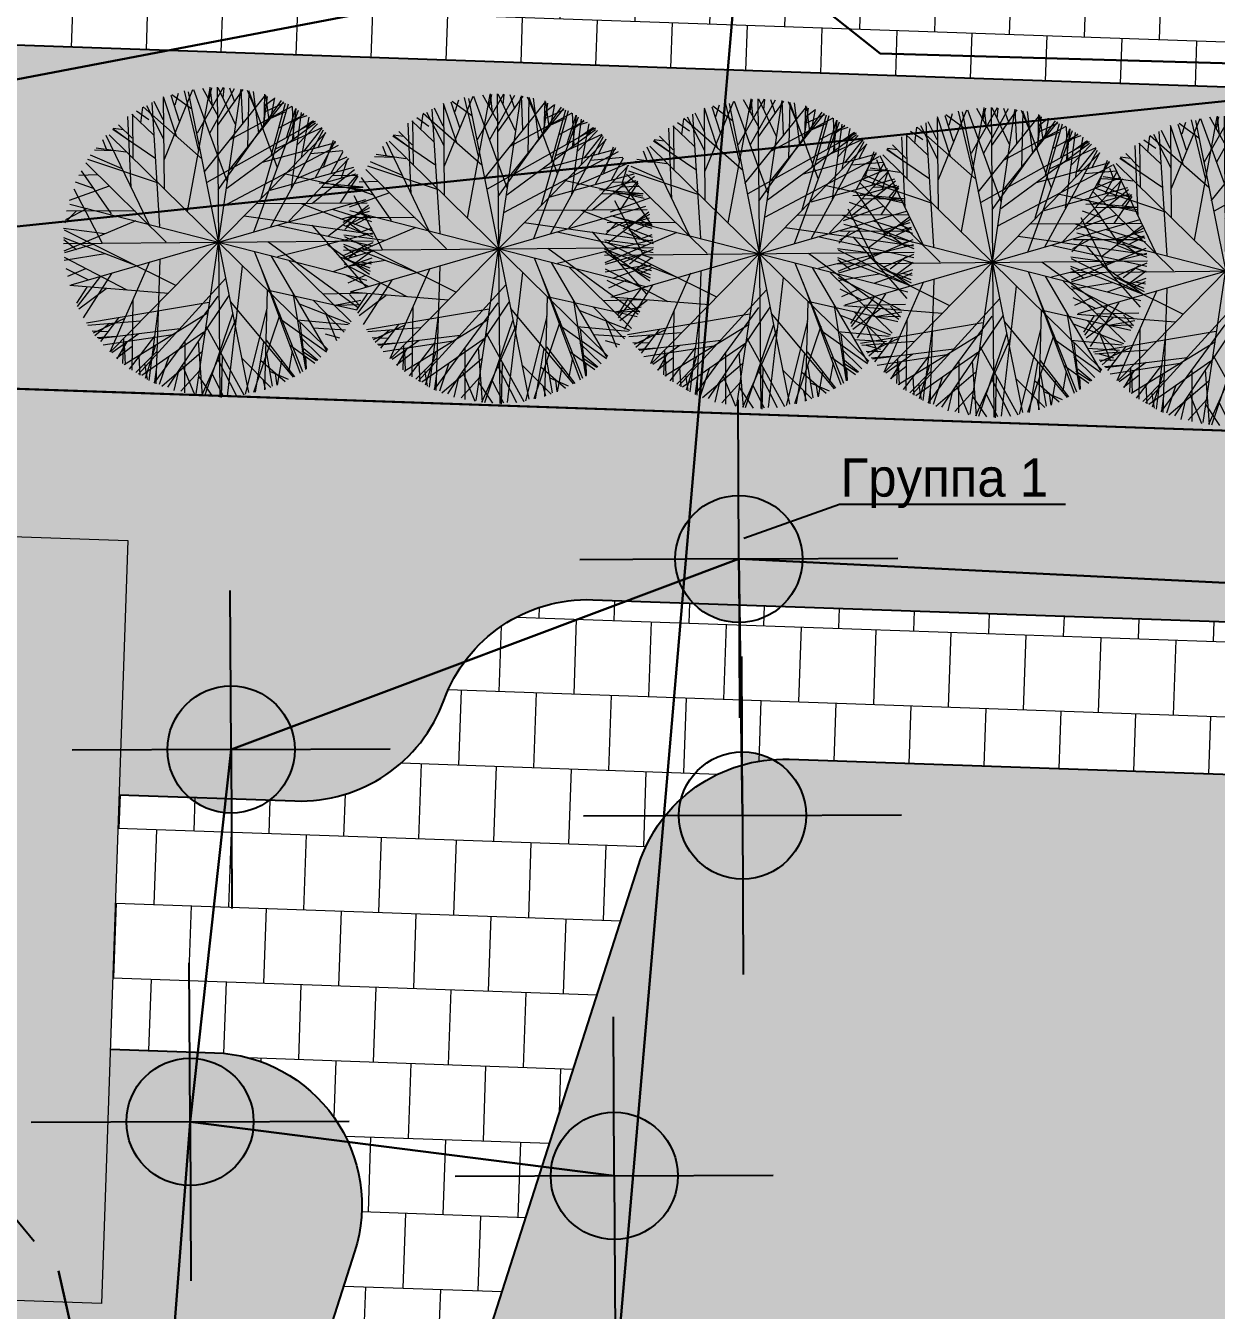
# Model space of a CAD drawing. Header units: millimetres. Extents: x -1042495 to -977915, y 3191218 to 3280168.
# Drawn here: x -1017806 to -1008448, y 3222854 to 3232953 of the extents above; entities that cross this region are included whole.
import ezdxf
from ezdxf import colors
from ezdxf.entities.mleader import LeaderData, LeaderLine
from ezdxf.math import Vec2, Vec3

# ---------------------------------------------------------------- set-up
doc = ezdxf.new("R2010")
doc.units = ezdxf.units.MM
doc.layers.get('0').update_dxf_attribs({"lineweight": 15})
for name, color, linetype in [('000 Граница', 6, 'Continuous'), ('000 Дом', 7, 'Continuous'), ('000 дорожки', 7, 'Continuous'), ('000 Привязки', 1, 'Continuous'), ('000 Штриховка', 7, 'Continuous'), ('_Освещение уличные фанари', 1, 'Continuous'), ('p', 7, 'Continuous')]:
    doc.layers.add(name, color=color, linetype=linetype)
for name, color, linetype, lineweight in [('_ВК_К1-1(очищ)', 14, 'Канализация быт очищенного стока', 30), ('_ВК_К2-1(Ливневая)', 32, 'Канализация дожд очищенного стока', 30), ('_ВК_Кб', 18, 'g5_122_kb', 30), ('_Группы Электрика', 7, 'Continuous', 15), ('_Кабель 0.4', 1, 'g5_119_3', 30), ('деревья', 118, 'Continuous', 0), ('мощение', 251, 'Continuous', 0)]:
    doc.layers.add(name, color=color, linetype=linetype, lineweight=lineweight)
doc.layers.add('газон', color=7, linetype='Continuous', true_color=0xe4edc9)
doc.layers.add('кустарники лиственные', color=7, linetype='Continuous', lineweight=20, true_color=0x455c00)
doc.styles.add('Line_GUGK', font='')
doc.styles.get('Line_GUGK').set_extended_font_data('Bm431', italic=True)
doc.linetypes.add('g5_119_3', pattern='A,4,-1,[31,GUGK_2005.shx,S=0.1,R=0,X=0,Y=0],4,[31,GUGK_2005.shx,S=0.1,R=180,X=0,Y=0],-1', length=10)
doc.linetypes.add('g5_122_kb', pattern='A,1,-1,1.5,-0.4,["Кб",Line_GUGK,S=1,R=0,X=0,Y=-0.5],-2.4,1.5,-1,4,-1,4,-1,3', length=21.8)
doc.linetypes.add('Канализация быт очищенного стока', pattern='A,10,-2,["К1-1",Standard,S=1.75,R=0,X=-1,Y=-1],-5', length=17)
doc.linetypes.add('Канализация дожд очищенного стока', pattern='A,10,-2,["К2-1",Standard,S=1.75,R=0,X=-1,Y=-1],-6', length=18)
pattern_1 = [(358, (0, 0), (20.56557541684968, 588.9210265458128), []), (88.00000000000001, (0, 0), (-273.8949378560566, 599.2038142542376), [589.28, -589.28])]

# ---------------------------------------------------------------- blocks, each defined once
blk = doc.blocks.new('й3')
at = {"layer": 'деревья', "lineweight": 0}
for p, q in [((-84.73081395632471, 319.2984245867665), (30.18472518945055, 598.6245200519697)), ((-35.91373809227662, 439.5506420053425), (-58.28054031061765, 599.0202421789363)), ((88.79587012191769, 318.1925874934095), (-22.57260615707492, 598.9517569541676)), ((24.27046089911892, 549.405999999999), (-14.46153910088469, 599.0560000000005)), ((0.01046089910960291, 599.9959999999992), (0.01046089910960291, -600)), ((41.50578191094974, 439.0534589406998), (65.89057539888017, 598.2269776790599)), ((-211.8816873365868, 482.515776984219), (-236.8683836662094, 551.9357647941506)), ((-220.4475391008891, 420.7530000000006), (-165.8705391008843, 576.4860000000008)), ((-211.6455391008785, 558.4359999999979), (-0.3775391008821316, 450.094000000001)), ((160.0737781332427, 571.9944905743869), (-160.0479108090367, -571.9994361003774)), ((-152.7884397476591, 573.9827502718108), (152.8181503137312, -573.9739615039689)), ((-135.0005525550951, 507.1464805208379), (-91.23814700337243, 591.6659040655286)), ((-125.3775391008821, 549.405999999999), (-79.60253910088795, 594.5460000000021)), ((-123.6165391008835, 321.4429999999993), (-125.3775391008821, 587.7760000000017)), ((-53.19453910087759, 596.8059999999969), (165.1154608991201, 167.9629999999997)), ((4.904460899109836, 486.2079999999987), (36.59446089911216, 596.8059999999969)), ((182.7214608991198, 355.2979999999989), (54.20046089911193, 596.8059999999969)), ((98.21346089911822, 515.5489999999991), (128.1434608991112, 585.5159999999996)), ((141.4407932763133, 505.3888769947407), (98.75239104278444, 590.455800124404)), ((128.1379029491945, 457.8677427919756), (243.8677384947514, 548.8843468073355)), ((196.8054608991224, 195.0469999999987), (163.3544608991215, 576.4860000000008)), ((170.397460899112, 511.0349999999999), (232.0164608991181, 551.6660000000011)), ((-326.08153910088, 504.2639999999992), (-232.7715391008824, 235.6739999999991)), ((-311.997539100892, 511.0349999999999), (-2.138539100880735, 201.8179999999993)), ((-281.4888741859613, 528.9573060386792), (-112.7948728737829, 414.9199384687236)), ((-264.4615391008847, 465.8940000000002), (-262.7015391008899, 538.1160000000018)), ((288.1936128888919, 525.342583912512), (118.0687861137994, 413.4509819231462)), ((177.4394608991133, 436.5519999999997), (254.9044608991098, 542.6359999999986)), ((308.4543852160714, 513.6832868732927), (232.3616181580437, 38.52492848058682)), ((316.5234608991159, 508.7779999999984), (302.4394608991133, 305.643)), ((-370.0965391008795, 470.4079999999994), (-352.4895391008904, 355.2979999999989)), ((-356.7090802918392, 403.6583734079941), (-360.9679840817407, 477.3444715575679)), ((-288.7343273347942, 372.4055333222132), (-341.6790637237718, 492.6199092083807)), ((290.2826751630491, 390.0823145520844), (381.0238815400808, 460.8085979921234)), ((293.455655662241, 368.7116002667135), (347.9187378474599, 488.2457542139673)), ((311.2424608991132, 425.2669999999998), (358.7774608991167, 481.6929999999993)), ((334.6982582304918, 152.2985200466064), (370.9978823884594, 468.4897907847335)), ((343.150570492362, 429.7561699665712), (341.0842435628729, 492.6928096689007)), ((356.9084824046004, 179.5655328020002), (395.253448104806, 450.4408271912253)), ((361.8207935765968, 399.1009893844821), (367.012637720225, 472.7272352237742)), ((-438.7575391008868, 364.3260000000009), (-444.0395391008788, 402.6959999999999)), ((-396.8076433456154, 343.4669180922865), (-442.3373602484207, 404.4442160625076)), ((-327.3068585502187, 243.3246127296843), (-439.9406047233788, 405.1895660951341)), ((420.0104608991096, -420), (-419.9895391008904, 420)), ((420.0104608991096, 420), (-419.9895391008904, -420)), ((-70.07018586616323, 268.0709742500367), (-416.8697014679055, 430.3817135755489)), ((-401.7865391008818, 445.5800000000017), (-364.8145391008875, 432.0380000000005)), ((73.48758928989992, 267.154932551508), (422.3150574623724, 425.0602129267645)), ((352.3533238398231, 311.1219096192071), (425.6060320388206, 416.1899482537665)), ((401.1537766107504, 338.4064880055666), (447.4521582789312, 398.8022315965463)), ((-458.1235391008813, 382.3830000000016), (-405.3075391008897, 330.4709999999977)), ((273.9233396625204, 41.75331222241584), (471.5081911544694, 369.7394500131886)), ((362.2984608991101, 251.474000000002), (489.0594608991087, 350.7839999999997)), ((371.10146089911, 371.0980000000018), (466.1714608991169, 375.612000000001)), ((382.9753588877793, 358.8488365851808), (448.3674267571769, 397.7726525435719)), ((392.6592563566373, 368.2823219073543), (470.6574895008525, 365.9130487317489)), ((-511.3619746919139, 312.3168581340142), (-477.8841576626146, 265.5830470337787)), ((-498.6165391008835, 328.2139999999999), (-327.8425391008932, 328.2139999999999)), ((-418.2063616002852, 248.0229103230304), (-498.0082179690071, 330.8953268686164)), ((-215.783657173859, 336.2349408046648), (-489.180589252981, 346.1283241853707)), ((139.8503166433802, -26.81907430767023), (508.1271040902211, 314.7452666953577)), ((220.0527131675626, 333.4678763839584), (493.5530214783066, 339.8977176670378)), ((348.5581469675672, 59.5629299951288), (514.1722588804259, 301.8261066776722)), ((421.3419184873928, 242.699107466924), (502.1870063696842, 324.5541346143291)), ((438.6579054919566, 312.6930129474858), (512.3864388080547, 309.2458841340667)), ((-543.0283221824648, 253.2084248991814), (-62.52599949126306, 227.072383933526)), ((-532.0675391008845, 274.0440000000017), (-401.7865391008818, 208.5900000000001)), ((-324.4150638219289, 62.27628744814865), (-526.1533759547892, 287.0657493069812)), ((-463.1762074886065, 296.4660947846278), (-525.554375851978, 287.8489934372265)), ((543.6364608991134, 253.7309999999998), (209.1294608991157, 3.19800000000032)), ((233.7774608991167, 233.4170000000013), (533.0734608991188, 274.0440000000017)), ((400.4880733429891, 248.3472985080552), (525.5674764771102, 288.4694145117537)), ((466.9217214158707, 290.5688340694578), (529.1857451225515, 281.1623641762089)), ((471.9990818601655, 243.3978430716306), (539.2284438386996, 252.8689247394068)), ((-322.5605391008867, 206.3329999999987), (-591.9265391008812, 93.47999999999956)), ((-411.5494693277433, 158.459955849532), (-564.9168386439997, 207.5443449158265)), ((-560.2365391008934, 208.5900000000001), (-208.1235391008813, 208.5900000000001)), ((-547.9125391008856, 244.7019999999975), (-477.4895391008904, 210.8470000000016)), ((546.2195446755068, 246.3032554413294), (65.42473445678479, 226.2551828219512)), ((207.6329210809636, -38.25208728140933), (559.5617397340975, 202.8334993686731)), ((555.4311410445953, 224.818594692988), (424.4265779900597, 68.93404850610386)), ((440.9195506814285, 196.7580680431129), (549.2291190486867, 234.1224404464956)), ((-532.8637371507939, 163.2191859484228), (-578.2263631852838, 148.7949576759784)), ((-515.4609233079973, 98.54498345770844), (-572.6002084126667, 174.6618882406001)), ((-570.7995391008881, 179.2479999999996), (-470.4475391008891, 147.6490000000013)), ((497.2983723718062, 77.56290629228897), (576.1591575681523, 150.26263693289)), ((501.9851994120836, 160.4329798010513), (573.6320403677673, 178.0454720173802)), ((-597.2085391008877, 28.02500000000146), (-120.0955391008902, 120.5650000000023)), ((-586.6455391008785, 127.3359999999993), (-359.532539100881, 75.42399999999907)), ((-583.3923946483992, 111.5377155232236), (583.413316446633, -111.5417155232244)), ((385.1854608991125, 134.107), (582.3694608991209, 136.3640000000014)), ((473.6668379497569, 144.5112152616712), (589.9020543264487, 97.87972775736853)), ((-598.7065741755796, -23.94869840233878), (-422.7388603201543, 78.50885847608151)), ((-485.6729324420012, -5.210391314412846), (-596.0044234947418, 55.63014191040565)), ((-591.6266504157829, 91.53612947333386), (-233.2820820329362, -35.5104611952338)), ((586.7923360304994, 92.12508354019883), (-586.7714142322802, -92.12508354019883)), ((-271.9023608874559, 53.24292071612945), (-568.6808197799546, -188.7017557274594)), ((279.2606630172813, -51.33021654765616), (596.6108344967361, 59.87426511544618)), ((293.6364608991134, -66.77100000000064), (594.6924608991103, 70.90999999999985)), ((326.4001601022464, 50.99284687184627), (592.2222536433692, -92.42006513544766)), ((382.1693753424479, 82.38481545913601), (593.5336273829453, 68.42412180306565)), ((518.465708811389, 81.4027751199319), (597.9616199044249, 29.06654278049245)), ((-526.6503143003938, 18.59388608425797), (-600.0346522483596, 26.22334510430301)), ((-599.9895391008904, 0), (600.0104608991096, 0)), ((-553.5049005364563, 30.24976032702034), (-597.6312180390669, 20.51108071124327)), ((-422.9392752957065, 30.06650506339429), (-594.7239989526715, -68.17859155776387)), ((-546.151539100887, -247.3349999999991), (-202.8425391008932, 0.940999999998894)), ((-463.8471792264172, -379.2700626656624), (-231.6938281466719, 42.23960072468617)), ((451.612003328235, 8.237302193843789), (596.0857440944237, -63.90961917515597)), ((510.9300588964543, 29.36164335765716), (597.6141378936445, -13.92662181210835)), ((-452.9615302292514, -70.93361994992301), (-598.2098532194213, -4.201486988778925)), ((-557.3205816202681, -22.82229465360797), (-597.4596120563801, -27.08849924895185)), ((-597.2085391008877, -48.71399999999994), (-542.6305391008937, -66.77100000000064)), ((-452.8425391008932, -1.315999999998894), (-590.1665391008864, -100.6270000000004)), ((-280.1607751698757, -46.03628652021507), (-541.2790100347338, -257.9203007852338)), ((-396.5684579023946, -48.4286402636244), (-524.1754434203613, -290.420827641683)), ((-208.3263739234244, -34.14554736892751), (-458.1088761616265, -379.9559796358371)), ((-140.6668200342392, -22.00553017303537), (-371.8886677986739, -467.9096099182207)), ((92.93246089911554, -91.59799999999814), (596.4534608991089, -28.40099999999802)), ((525.9320515789732, -286.0436314817998), (231.5823249500827, -45.39886356963689)), ((440.9070873893652, -10.09615617501186), (601.8395766287722, -4.478227000268816)), ((-460.8237942883134, -98.4422762635404), (-592.1037536352815, -93.94632754728082)), ((263.7074608991097, -184.137999999999), (589.4114608991222, -98.36899999999878)), ((450.3120773121773, -86.27863323163183), (564.4736555427371, -198.1597619214517)), ((-518.4887315371452, -146.1084284586723), (-586.7172391922941, -117.954386739053)), ((-584.8845391008799, -123.1970000000001), (-364.8145391008875, -116.4259999999995)), ((-285.4482059718284, -231.7853622261646), (-584.6973008907953, -123.4130336769449)), ((-422.2522624877893, -160.3310065548067), (-582.6058972013852, -141.23776512923)), ((-38.28032397094648, -137.1446148960677), (-508.1484769087838, -314.6774571303686)), ((-100.7295391008811, -100.6270000000004), (-25.02553910088318, -597.1779999999999)), ((36.56804761187232, -137.611756047525), (504.1499432695127, -321.0815412172451)), ((282.5174175372667, -235.3754526905395), (583.1151143946772, -130.8019998020609)), ((387.931717971107, -171.1965454320562), (582.8078116149409, -136.7669300099005)), ((-570.7995391008881, -184.137999999999), (-452.8425391008932, -179.6239999999998)), ((-470.9453104598215, -200.2541400139016), (-567.1573735125567, -188.7980335140419)), ((-435.5038698071294, -176.8320350480681), (-562.2039400956855, -195.6028685371384)), ((-526.7865391008818, -181.880000000001), (-554.9555391008762, -220.2510000000002)), ((-504.6351141737105, -187.4505086355966), (-537.2639397651219, -258.3356098171935)), ((-532.0675391008845, -274.4199999999983), (-167.6305391008791, -166.0809999999983)), ((-472.2085391008877, -193.1660000000011), (-502.1375391008769, -263.135000000002)), ((-307.9175300604838, -173.8212378640346), (-381.9431676607055, -457.7925142616368)), ((-148.2645391008846, -150.2819999999992), (-146.5045391008898, -576.8650000000016)), ((-0.3775391008821316, -190.9089999999997), (258.4254608991178, -538.4950000000026)), ((511.4358622059372, -312.9102794800347), (113.1829758800304, -168.3534387906875)), ((186.2424608991132, -186.3940000000002), (267.2284608991176, -533.9809999999998)), ((188.002460899108, -186.3940000000002), (573.566460899121, -172.8529999999992)), ((381.6644608991191, -181.880000000001), (524.2704608991189, -290.219000000001)), ((433.2570643739746, -182.3270852458954), (559.7092270170979, -202.7011512092067)), ((458.8950072147272, -159.1889338158981), (542.1834479092358, -253.7280476666092)), ((502.2482737321698, -193.8202989084748), (533.9766765464738, -265.1129793452019)), ((532.2799069045432, -166.8192201485253), (571.5000395893439, -176.3650809366445)), ((-481.6744480446359, -208.3628627018152), (-556.371960724442, -222.9047878993515)), ((-331.8418413366453, -206.6568962092169), (-535.4941306637775, -264.9277556486959)), ((-441.8301204239833, -241.0155229047814), (-491.4917007116892, -336.083928383825)), ((-359.532539100881, -224.7649999999994), (-440.5185391008854, -405.3290000000015)), ((-58.243356157167, -202.9220623680703), (-430.872431630487, -410.5845905258975)), ((-199.3205391008814, -202.1939999999995), (-285.5885391008778, -527.2099999999991)), ((21.78774632317072, -598.2826680039652), (-62.51505428526434, -227.5473126632933)), ((-29.33581541421881, -597.9520192564232), (59.65582550808904, -228.3141508825865)), ((55.69636470534897, -203.6367720276176), (425.6653707778605, -416.002230694321)), ((430.4928790094855, -414.6880855295822), (301.2686202310724, -236.4249589885876)), ((459.1294608991157, -240.5639999999985), (555.9604608991212, -222.5080000000016)), ((510.7578952267213, -215.4813764441569), (555.5797614219191, -221.2236832785784)), ((-396.9692967209558, -296.0430795440298), (-522.1243549497012, -291.4243618909131)), ((-389.4615391008847, -290.219000000001), (-514.4615391008847, -306.018)), ((-404.9847007704666, -269.0765055263219), (-514.2854167021869, -304.986493006294)), ((-208.5996367398329, -285.5095056348509), (-499.2755832033872, -325.8452836553879)), ((-468.1478938374057, -288.5557303976311), (-487.4665789734136, -348.4896834511055)), ((-78.4466590549273, -272.8748852705176), (-319.3914154362865, -507.4451145246312)), ((-263.5413766265701, -256.4211360746885), (-190.8794569830643, -566.2837311692238)), ((75.01204941411561, -273.8398717044256), (312.9664957295026, -511.4430062770552)), ((204.9945615852048, -288.121950043791), (495.136313553332, -332.1360910199146)), ((472.9980015051697, -368.8022787084483), (403.0021310603479, -273.7506708016372)), ((425.0842904260062, -282.1652984077664), (499.782895989134, -267.6214224139767)), ((-465.1665391008864, -301.5040000000008), (-495.0955391008902, -335.3600000000006)), ((-324.3205391008814, -324.0750000000007), (-481.0105391008838, -355.6739999999991)), ((-436.997539100892, -346.6450000000004), (-466.9265391008812, -373.7299999999996)), ((-428.1773692270217, -314.1199769484738), (-466.6087439534313, -370.0888784620656)), ((-372.5755129148311, -307.0744501663139), (-454.28109055401, -387.3941707064587)), ((-348.4957176558091, -334.1538468101862), (-437.8126856785093, -405.9141293363282)), ((-244.0059612134501, -305.4329921838726), (-325.6748870916199, -500.8810276150471)), ((-146.5045391008898, -321.8179999999993), (-39.10953910088574, -594.9219999999987)), ((240.1457022183895, -308.4922824216992), (319.3326017673389, -504.9590301115386)), ((304.2004608991119, -301.5040000000008), (323.566460899121, -500.125)), ((314.7634608991211, -312.7900000000009), (496.10146089911, -333.1029999999992)), ((368.6841509102087, -311.7620250565997), (449.3658736624493, -393.1101568036174)), ((415.1154608991201, -326.3320000000022), (460.8904608991143, -380.5010000000002)), ((424.1923111164215, -319.5112200807198), (461.9117209206161, -375.9623903433749)), ((446.4059863773582, -333.6581829818278), (493.97450326533, -335.4081552897078)), ((-361.9901891429763, -388.5515040417413), (-422.0664631341788, -420.1794948621246)), ((-246.8565391008888, -378.2439999999988), (-387.7015391008899, -457.2410000000018)), ((-340.3900865853502, -359.6692862340278), (-350.4276820874366, -484.5066517522755)), ((-146.5045391008898, -362.4449999999997), (-276.7865391008818, -529.4670000000006)), ((-225.90650802858, -392.4712215012223), (-208.8351169842645, -561.0806023339974)), ((-61.99753910089203, -362.4449999999997), (179.2004608991119, -570.094000000001)), ((228.4954608991102, -364.7020000000011), (353.4954608991102, -484.3260000000009)), ((335.8351587243233, -363.9449931723721), (344.2908033136773, -488.899477796087)), ((-290.9816036934499, -410.6528846880537), (-391.2017989907035, -448.8652744534302)), ((-262.7015391008899, -439.1850000000013), (-347.2085391008877, -486.5829999999987)), ((-226.4988865047781, -411.8702413875762), (-259.9463365096744, -535.5089088390232)), ((-253.9016456983663, -444.3316812978301), (-253.7666342429875, -541.2232971627054)), ((-208.5621134814282, -400.6373301257408), (-208.337384888262, -562.1235200339179)), ((-19.54923917903216, -423.5680467509337), (-137.1947480917006, -582.6957455487245)), ((-123.3656147873407, -441.5825186986149), (-74.0632626489969, -593.6335988481042)), ((14.21072773891501, -423.7749718896339), (129.83134504591, -584.3799629252426)), ((117.7906110670447, -443.1029002248542), (66.56638856901554, -594.5173378801628)), ((203.4988731656777, -403.2400645877315), (201.2288358218357, -564.7104549522119)), ((248.281351438709, -447.5051653526134), (246.9191559891478, -544.3872992915276)), ((285.7848988443002, -414.2987117931698), (385.5130706603086, -453.7773898769083)), ((375.7950621244818, -466.7241027966156), (360.0750996834977, -411.4276642688528)), ((-245.1227693336696, -479.287093267325), (-319.3350145100703, -503.4092924804681)), ((-146.5045391008898, -473.0409999999974), (-250.3775391008821, -543.0089999999982)), ((-215.1665391008864, -454.9840000000004), (-199.3205391008814, -561.0649999999987)), ((-126.8694504920277, -586.1962812315032), (-71.63152872859791, -481.8746533480371)), ((-84.88453910087992, -475.2980000000025), (-114.8145391008875, -585.893)), ((-61.91504352516495, -481.7497430059011), (-14.3838131052762, -598.434748622607)), ((55.83622509942506, -482.4885914892657), (6.830916403836454, -598.5622238122451)), ((59.48146089911461, -466.2690000000002), (105.2564608991088, -585.893)), ((119.4624519904319, -587.7631993474861), (65.55026171822101, -482.7503154472106)), ((247.8624608991231, -448.2129999999997), (230.2564608991088, -549.7799999999988)), ((-257.2819391541416, -541.1443350143418), (-214.2933811278344, -502.9763220739405)), ((-106.7550397947198, -546.9833596966273), (-87.679732130302, -590.5948127738629)), ((-63.75753910088679, -527.2099999999991), (-93.6875391008798, -588.1500000000015)), ((-69.62486100457318, -505.4203749263907), (-24.09291227036738, -566.3978104781272)), ((63.2455331999081, -506.2687326230516), (16.94491813681088, -566.6645855169227)), ((84.12946089911566, -531.7239999999983), (38.35446089912148, -594.9219999999987)), ((250.4350919044809, -544.3666251630493), (207.9334046055737, -505.6571959532812)), ((-87.77849414061347, -550.8485613334378), (-96.70581512030913, -590.214094558909)), ((-34.62414886130136, -553.2606185315562), (-49.45237867036485, -595.9466511151695)), ((27.64178813325998, -553.6480741613632), (41.92818239171174, -596.5184918884188)), ((99.84631166944746, -548.2986611909655), (80.22016689435986, -591.6650150066525)), ((80.8224200301629, -551.9094445154478), (89.25043505246867, -591.3848904126644))]:
    blk.add_line(p, q, dxfattribs=at)

msp = doc.modelspace()

# ---------------------------------------------------------------- hatches: boundary and pattern name
at = {"layer": '000 Привязки', "true_color": 0x999b37}
h = msp.add_hatch(color=55, dxfattribs=at)
h.dxf.hatch_style = 1
edge = h.paths.add_edge_path()
edge.add_line((-993583.6799596155, 3224703.432391435), (-995748.8988106595, 3217927.512614312))
edge.add_line((-995748.8988106595, 3217927.512614312), (-995463.1339425707, 3217836.197556381))
edge.add_line((-995463.1339425707, 3217836.197556381), (-995916.8989666475, 3216416.167768034))
edge.add_arc((-1005336.627306267, 3205577.485049185), 14359.95560829164, 36.37272834088418, 49.00660914071028, ccw=False)
edge.add_line((-993774.3333654694, 3214093.451459329), (-991611.2027678682, 3211415.603731206))
edge.add_line((-991611.2027678682, 3211415.603731206), (-989700.4723121859, 3215862.14240329))
edge.add_line((-989700.4723121859, 3215862.14240329), (-985642.9988891635, 3228982.245658144))
edge.add_line((-985642.9988891635, 3228982.245658144), (-1025266.52277493, 3230353.979917555))
edge.add_line((-1025266.52277493, 3230353.979917555), (-1023687.257262442, 3222587.872756049))
edge.add_line((-1023687.257262442, 3222587.872756049), (-1023695.783507126, 3222326.567317041))
edge.add_arc((-1023962.498053955, 3209574.404607299), 12754.95160418967, 56.17396388743788, 88.80181969915333, ccw=False)
edge.add_arc((-999698.3523725292, 3269111.528290848), 51863.62485566937, 250.6740921346428, 251.0128811404024)
edge.add_line((-1016572.471928616, 3220069.712741498), (-1016115.194578112, 3221500.734137557))
edge.add_line((-1016115.194578112, 3221500.734137557), (-1015829.429709447, 3221409.419079442))
edge.add_line((-1015829.429709447, 3221409.419079442), (-1015220.677720388, 3223314.471143827))
edge.add_arc((-1016363.737199767, 3223679.731361484), 1199.999999999999, 342.2789214714277, 448.0172584244991)
edge.add_line((-1016322.219045024, 3224879.012914259), (-1017141.033947819, 3224907.359622161))
edge.add_line((-1017141.033947819, 3224907.359622161), (-1017210.230796141, 3222908.559235268))
edge.add_line((-1017210.230796141, 3222908.559235268), (-1022207.237266012, 3223081.551546571))
edge.add_line((-1022207.237266012, 3223081.551546571), (-1022172.638803448, 3224080.952840546))
edge.add_line((-1022172.638803448, 3224080.952840546), (-1021999.646492447, 3229077.959310452))
edge.add_line((-1021999.646492447, 3229077.959310452), (-1017002.640022577, 3228904.966999148))
edge.add_line((-1017002.640022577, 3228904.966999148), (-1017071.838553805, 3226906.118000321))
edge.add_line((-1017071.838553805, 3226906.118000321), (-1015689.754689758, 3226858.271377789))
edge.add_arc((-1015648.236535015, 3228057.552930565), 1200.000000000151, 268.0172584244935, 340.1155040881408)
edge.add_arc((-1013391.324058854, 3227241.252694775), 1200.000000000096, 88.01725842450458, 160.1155040881408, ccw=False)
edge.add_line((-1013349.805904112, 3228440.534247551), (-995786.762608859, 3227832.515932257))
edge.add_arc((-995869.7989183429, 3225433.952826738), 2399.999999968609, -17.7210785285788, 88.01725842450071, ccw=False)
at = {"layer": '000 Привязки'}
h = msp.add_hatch(color=63, dxfattribs=at)
h.dxf.hatch_style = 1
h.paths.add_polyline_path([(-1011805.585722009, 3227186.355719584, 0.3358653458472708), (-1012990.163356131, 3226352.334384465), (-1014686.370235219, 3221044.15884712), (-1014400.605366708, 3220952.843789055), (-1014864.268888687, 3219501.837259145, -0.06009531094478113), (-1010897.421388716, 3219198.087636127, -0.01997373834346053), (-1008915.362652808, 3218727.443808323, -0.008941089048797653), (-1006559.417133614, 3217919.407219929, 0.06402424760871801), (-1003930.457703785, 3217213.639547406, 0.03407995651740548), (-1002412.233674913, 3217154.440826899, 0.01758182576164544), (-999720.2839163943, 3217163.475918677, -0.07362770074142866), (-997637.6322792079, 3216944.830531373), (-997177.723153974, 3218384.087904883), (-996891.9582853091, 3218292.772846768), (-994726.7394390075, 3225068.692609052, 0.4971568850238441), (-995828.2807636437, 3226633.234379483)])
at = {"layer": '000 Штриховка', "true_color": 0xcd6928}
h = msp.add_hatch(color=32, dxfattribs=at)
h.dxf.hatch_style = 1
h.paths.add_polyline_path([(-1021999.646492447, 3229077.959310452), (-1017002.640022577, 3228904.966999148), (-1017210.230796141, 3222908.559235268), (-1022207.237266012, 3223081.551546571)])
at = {"layer": '_Освещение уличные фанари', "linetype": 'Continuous'}
h = msp.add_hatch(color=1, dxfattribs=at)
h.paths.add_polyline_path([(-1012201.017260306, 3228760.720770217), (-1011701.022559506, 3228763.0227633, 0.414213562373095), (-1012203.319253389, 3229260.715471016)], flags=0)
h.paths.add_polyline_path([(-1012201.017260306, 3228760.720770217), (-1012701.011961106, 3228758.418777133, 0.414213562373095), (-1012198.715267222, 3228260.726069417)], flags=0)
h = msp.add_hatch(color=1, dxfattribs=at)
h.paths.add_polyline_path([(-1016192.264043038, 3227262.46328536), (-1015692.269342238, 3227264.765278443, 0.414213562373095), (-1016194.566036122, 3227762.457986159)], flags=0)
h.paths.add_polyline_path([(-1016192.264043038, 3227262.46328536), (-1016692.258743838, 3227260.161292276, 0.414213562373095), (-1016189.962049955, 3226762.46858456)], flags=0)
h = msp.add_hatch(color=1, dxfattribs=at)
h.paths.add_polyline_path([(-1012171.9743522, 3226744.325835152), (-1011671.9796514, 3226746.627828235, 0.414213562373095), (-1012174.276345283, 3227244.320535952)], flags=0)
h.paths.add_polyline_path([(-1012171.9743522, 3226744.325835152), (-1012671.969052999, 3226742.023842069, 0.414213562373095), (-1012169.672359116, 3226244.331134352)], flags=0)
h = msp.add_hatch(color=1, dxfattribs=at)
h.paths.add_polyline_path([(-1016514.578125553, 3224336.395362822), (-1016014.583424753, 3224338.697355906, 0.414213562373095), (-1016516.880118637, 3224836.390063622)], flags=0)
h.paths.add_polyline_path([(-1016514.578125553, 3224336.395362822), (-1017014.572826353, 3224334.093369739, 0.414213562373095), (-1016512.27613247, 3223836.400662023)], flags=0)
h = msp.add_hatch(color=1, dxfattribs=at)
h.paths.add_polyline_path([(-1013180.06023871, 3223910.658807332), (-1012680.065537911, 3223912.960800415, 0.414213562373095), (-1013182.362231794, 3224410.653508131)], flags=0)
h.paths.add_polyline_path([(-1013180.06023871, 3223910.658807332), (-1013680.05493951, 3223908.356814248, 0.414213562373095), (-1013177.758245627, 3223410.664106532)], flags=0)
at = {"layer": 'газон', "true_color": 0x727430}
h = msp.add_hatch(color=67, dxfattribs=at)
h.dxf.hatch_style = 1
h.paths.add_polyline_path([(-982039.1934415962, 3240437.868548498, 0.001555495267296737), (-986421.4929189277, 3244541.330935162, 0.1043142504488368), (-989483.2661139349, 3246554.811556486, 0.02033353067488166), (-992428.9320207144, 3247590.55676479), (-993683.5321425213, 3247769.907822432), (-994230.1263911356, 3231981.14252205), (-1010809.711529467, 3232555.114312276), (-1020176.10045645, 3232879.371100113), (-1021268.91759843, 3230215.586068688), (-985642.9988891633, 3228982.245658144)])
at = {"layer": 'мощение', "true_color": 0x636466}
h = msp.add_hatch(dxfattribs=at)
h.set_pattern_fill('AR-B88', color=251, scale=2.9, angle=358)
h.set_pattern_definition(pattern_1)
h.paths.add_polyline_path([(-993683.5321425213, 3247769.907822432), (-994169.1948029734, 3247839.335610852), (-996779.7052839868, 3247934.093047149), (-1002749.945646025, 3247983.40831168), (-1005577.815846718, 3248156.939174858), (-1007675.088804194, 3248256.061438203), (-1010727.377903154, 3248769.756375944), (-1012366.612956763, 3249261.285382871), (-1013436.760960046, 3249863.247539471), (-1014480.858273635, 3250377.609894259), (-1018638.092386191, 3254207.831572851), (-1021767.273593811, 3257083.719953278), (-1033142.18717787, 3244724.491745695), (-1029892.847197745, 3240962.538836047), (-1028035.586219523, 3238037.136016116), (-1026578.398414347, 3235140.741067335), (-1026248.435988127, 3233936.776853602), (-1026187.984877799, 3233910.884103522), (-1025364.760831568, 3231113.112787709), (-1025356.822437159, 3230683.464589713), (-1025266.522774937, 3230353.979917556), (-1021268.91759843, 3230215.586068688), (-1020176.10045645, 3232879.371100113), (-1010809.711529467, 3232555.114312276), (-994230.1263911356, 3231981.14252205)])
h.paths.add_polyline_path([(-1026578.589825366, 3240042.698307738), (-1031729.188251231, 3244783.092369184), (-1022586.999704096, 3254716.389332995), (-1017436.401278708, 3249975.995271549)], flags=16)
h.paths.add_polyline_path([(-1010818.60622736, 3244162.37139006), (-1010777.088072726, 3245361.652942839), (-1006579.602638, 3245216.339401621), (-1006621.120792633, 3244017.057848842), (-1006652.259408609, 3243117.596684257), (-1001855.133197494, 3242951.524065722), (-1001823.994581518, 3243850.985230306), (-997826.3894055882, 3243712.591381527), (-997784.8712509545, 3244911.872934305), (-994586.7871102104, 3244801.157855283), (-994628.3052648441, 3243601.876302504), (-994801.0580216785, 3238611.78952503), (-994801.2975758184, 3238604.869832591), (-995001.1778346151, 3238611.78952503), (-997799.5014577657, 3238708.665219176), (-997993.2528460566, 3233112.017972874), (-1011185.349926625, 3233568.717673846)], flags=16)
h.paths.add_polyline_path([(-1010901.642536627, 3241763.808284502), (-1010825.525919798, 3243962.491131263), (-1010818.60622736, 3244162.37139006), (-1006821.00105143, 3244023.97754128), (-1006621.120792633, 3244017.057848841), (-1006652.259408609, 3243117.596684257), (-1001855.133197493, 3242951.524065722), (-1001655.252938697, 3242944.604373283), (-1001631.03401516, 3243644.185279071), (-994835.1052160799, 3243408.915736146), (-994994.2581421761, 3238811.669783827), (-997792.5817653267, 3238908.545477972), (-997799.5014577657, 3238708.665219176), (-997986.333153618, 3233311.898231671), (-997993.2528460566, 3233112.017972874), (-1011185.349926625, 3233568.717673846), (-1011178.430234186, 3233768.597932642)], flags=0)
h.paths.add_polyline_path([(-1010701.762277831, 3241756.888592063), (-1010625.645661002, 3243955.571438824), (-1006827.920743869, 3243824.097282484), (-1006852.139667405, 3243124.516376697), (-1006904.037360698, 3241625.414435723)], flags=0)
h.paths.add_polyline_path([(-1010708.68197027, 3241557.008333267), (-1006910.957053137, 3241425.534176926), (-1007180.825058256, 3233630.204083863), (-1010978.54997539, 3233761.678240203)], flags=0)
h.paths.add_polyline_path([(-1006711.07679434, 3241418.614484487), (-1001913.950583224, 3241252.541865952), (-1002045.424739565, 3237454.816948819), (-1006842.55095068, 3237620.889567354)], flags=0)
h.paths.add_polyline_path([(-1006704.157101901, 3241618.494743284), (-1006659.179101048, 3242917.716425461), (-1001862.052889932, 3242751.643806926), (-1001907.030890785, 3241452.422124749)], flags=0)
h.paths.add_polyline_path([(-1006849.470643119, 3237421.009308557), (-1002052.344432004, 3237254.936690022), (-1002183.818588344, 3233457.211772889), (-1006980.94479946, 3233623.284391424)], flags=0)
h.paths.add_polyline_path([(-1001714.070324428, 3241245.622173513), (-997916.3454072946, 3241114.148017173), (-998186.2134124143, 3233318.81792411), (-1001983.938329548, 3233450.29208045)], flags=0)
at = {"layer": 'мощение'}
h = msp.add_hatch(dxfattribs=at)
h.set_pattern_fill('AR-B88', scale=2.9, angle=358)
h.set_pattern_definition(pattern_1)
edge = h.paths.add_edge_path()
edge.add_arc((-1011847.103876752, 3225987.074166808), 1200.000000000473, 88.01725842451651, 162.2789214714115, ccw=False)
edge.add_line((-1011805.585722009, 3227186.355719584), (-995828.2807636437, 3226633.234379483))
edge.add_arc((-995869.7989183862, 3225433.952826708), 1200.000000000148, -17.721078528572377, 88.017258424499, ccw=False)
edge.add_line((-994726.7394390075, 3225068.692609052), (-996891.9582853091, 3218292.772846768))
edge.add_line((-996891.9582853091, 3218292.772846768), (-995748.8988110814, 3217927.512614446))
edge.add_line((-995748.8988110814, 3217927.512614446), (-994325.1421959025, 3222383.071739348))
edge.add_line((-994325.1421959025, 3222383.071739348), (-993583.6799598569, 3224703.432390679))
edge.add_arc((-995869.7989183429, 3225433.952826739), 2399.999999968749, 342.2789214524695, 448.0172584245003)
edge.add_line((-995786.762608859, 3227832.515932257), (-1013349.805904112, 3228440.534247551))
edge.add_arc((-1013391.324058854, 3227241.252694775), 1200.000000000143, 88.01725842450462, 160.1155040881408)
edge.add_arc((-1015648.236535015, 3228057.552930565), 1200.000000000096, 268.0172584244935, 340.1155040881408, ccw=False)
edge.add_line((-1015689.754689758, 3226858.271377789), (-1017071.838553805, 3226906.118000321))
edge.add_line((-1017071.838553805, 3226906.118000321), (-1017141.033947819, 3224907.359622161))
edge.add_line((-1017141.033947819, 3224907.359622161), (-1016322.219045024, 3224879.012914259))
edge.add_arc((-1016363.737199767, 3223679.731361484), 1200.000000000148, -17.721078528572377, 88.017258424499, ccw=False)
edge.add_line((-1015220.677720388, 3223314.471143827), (-1015829.429709447, 3221409.419079442))
edge.add_line((-1015829.429709447, 3221409.419079442), (-1014686.370235219, 3221044.15884712))
edge.add_line((-1014686.370235219, 3221044.15884712), (-1012990.163356131, 3226352.334384465))

# ---------------------------------------------------------------- linework, layer by layer
msp.add_lwpolyline([(-1025266.522775386, 3230353.979917571), (-985642.9988891818, 3228982.245658144)])
for points in [[(-1021999.646492447, 3229077.959310452), (-1017002.640022577, 3228904.966999148), (-1017210.230796141, 3222908.559235268), (-1022207.237266012, 3223081.551546571)], [(-1021999.646492477, 3229077.959310452), (-1017002.640022577, 3228904.966999148), (-1017210.230796141, 3222908.559235268), (-1022207.237266042, 3223081.551546572)]]:
    msp.add_lwpolyline(points, close=True)
at = {"layer": '000 Граница'}
msp.add_lwpolyline([(-1033142.18717787, 3244724.491745695), (-1001307.873298857, 3279313.550128862), (-989147.2214710452, 3275033.696493968), (-980318.0226566531, 3271335.582340404), (-978370.3115422465, 3252100.353685305), (-985642.9988891818, 3228982.245658085), (-1025266.522774909, 3230353.979917452), (-1023687.257262442, 3222587.872756049), (-1023919.598242972, 3215467.274630293), (-1025057.144647811, 3210444.437963888), (-1026565.012326453, 3205550.683263883), (-1027258.090718482, 3202758.955780372), (-999185.7569582202, 3193788.550144956), (-989700.4723121859, 3215862.14240329), (-985642.9988891818, 3228982.245658085)], dxfattribs=at)
msp.add_lwpolyline([(-1033142.18717787, 3244724.491745695), (-1001307.873298857, 3279313.550128862), (-989147.2214710452, 3275033.696493968), (-980318.0226566531, 3271335.582340404), (-978370.3115422465, 3252100.353685305), (-985642.9988891818, 3228982.245658085), (-1025266.522774909, 3230353.979917452), (-1023687.257262442, 3222587.872756049), (-1023919.598242972, 3215467.274630293), (-1025057.144647811, 3210444.437963888), (-1026565.012326453, 3205550.683263883), (-1027258.090718482, 3202758.955780372), (-999185.7569582202, 3193788.550144956), (-989700.4723121859, 3215862.14240329), (-985642.9988891818, 3228982.245658085)], dxfattribs=at)
at = {"layer": '000 Дом'}
for p, q in [((-1010809.711529467, 3232555.114312276), (-1020176.10045645, 3232879.371100113)), ((-1025266.522774909, 3230353.979917452), (-1010903.127377246, 3229856.730818555))]:
    msp.add_line(p, q, dxfattribs=at)
at = {"layer": '000 дорожки'}
for p, q in [((-1010809.711529467, 3232555.114312276), (-1020176.10045645, 3232879.371100113)), ((-994230.1263911356, 3231981.14252205), (-1010809.711529467, 3232555.114312276))]:
    msp.add_line(p, q, dxfattribs=at)
for points in [[(-1017071.838553805, 3226906.118000322), (-1015689.75468985, 3226858.271377793, 0.3253936965771617), (-1014519.780296935, 3227649.40281267, -0.3253936965559127), (-1013349.805904112, 3228440.534247551), (-995786.7626089862, 3227832.515932261, -0.4971568850216146), (-993583.6799595715, 3224703.432391573), (-995748.8988059182, 3217927.512629149)], [(-1014686.370235213, 3221044.158847139), (-1012990.163356159, 3226352.334384377, -0.3358653458688398), (-1011805.58572201, 3227186.355719584), (-995828.2807637287, 3226633.234379486, -0.4971568850217695), (-994726.7394389792, 3225068.69260914), (-996891.9582852969, 3218292.772846806)], [(-1017141.033947819, 3224907.359622161), (-1016322.219045025, 3224879.012914259, -0.4971568850000449), (-1015220.67772036, 3223314.471143916), (-1015829.429709441, 3221409.41907946)]]:
    msp.add_lwpolyline(points, format="xyb", dxfattribs=at)
at = {"layer": '_ВК_К1-1(очищ)'}
msp.add_lwpolyline([(-1019146.156095127, 3232287.983060721), (-1012201.878789713, 3233617.375209158)], dxfattribs=at)
at = {"layer": '_ВК_К2-1(Ливневая)'}
for points in [[(-1012201.878789713, 3233617.375209158), (-1013341.10497247, 3220310.158796612), (-1016120.596898515, 3202474.615043386)], [(-998274.0796447311, 3233201.715298117), (-1002563.066301578, 3232494.276327375), (-1011089.271287503, 3232733.6465734), (-1012201.878789713, 3233617.375209158)]]:
    msp.add_lwpolyline(points, dxfattribs=at)
at = {"layer": '_ВК_Кб', "linetype": 'g5_122_kb'}
msp.add_lwpolyline([(-1018155.264903846, 3231345.863138673), (-1003789.10894909, 3232836.683145716), (-1003767.147350215, 3233512.025330405)], dxfattribs=at)
at = {"layer": '_Кабель 0.4'}
for points in [[(-1008926.783072128, 3209298.121239907), (-1012211.027064602, 3210386.974626527), (-1017038.659848899, 3219331.117960164), (-1016740.537473766, 3221366.844321423), (-1016514.578125553, 3224336.395362822), (-1016192.264043038, 3227262.46328536), (-1012201.017260306, 3228760.720770217), (-1006833.858231992, 3228497.806286253), (-1000243.56967451, 3228145.611506935), (-996684.444484774, 3228074.436729515), (-994097.8540771853, 3227416.525561453), (-992986.7254949361, 3225897.895067338), (-993214.8000034806, 3225105.239996427), (-994214.3798663589, 3221744.096953093), (-995222.1355251613, 3216806.896721783)], [(-1012201.017260306, 3228760.720770217), (-1012171.9743522, 3226744.325835152)], [(-1016514.578125553, 3224336.395362822), (-1013180.06023871, 3223910.658807332)], [(-1008959.095659155, 3209213.022922681), (-1012238.254393684, 3210301.415900372), (-1017178.499142472, 3219292.746476816), (-1016996.161152679, 3220707.155094655), (-1017547.394273289, 3223165.467464862)]]:
    msp.add_lwpolyline(points, dxfattribs=at)
at = {"layer": '_Освещение уличные фанари', "color": 1, "linetype": 'Continuous'}
for p, q in [((-1012201.017260306, 3228760.720770217), (-1012206.772243014, 3230010.707522216)), ((-1012201.017260306, 3228760.720770217), (-1013451.004012305, 3228754.965787508)), ((-1012201.017260306, 3228760.720770217), (-1010951.030508306, 3228766.475752925)), ((-1012201.017260306, 3228760.720770217), (-1012195.262277597, 3227510.734018217)), ((-1016192.264043038, 3227262.46328536), (-1016198.019025747, 3228512.450037359)), ((-1012171.9743522, 3226744.325835152), (-1012177.729334908, 3227994.312587152)), ((-1016192.264043038, 3227262.46328536), (-1017442.250795038, 3227256.708302651)), ((-1016192.264043038, 3227262.46328536), (-1014942.277291039, 3227268.218268068)), ((-1016192.264043038, 3227262.46328536), (-1016186.50906033, 3226012.47653336)), ((-1012171.9743522, 3226744.325835152), (-1013421.961104199, 3226738.570852444)), ((-1012171.9743522, 3226744.325835152), (-1010921.9876002, 3226750.080817861)), ((-1012171.9743522, 3226744.325835152), (-1012166.219369491, 3225494.339083152)), ((-1016514.578125553, 3224336.395362822), (-1016520.333108262, 3225586.382114822)), ((-1013180.06023871, 3223910.658807332), (-1013185.815221419, 3225160.645559331)), ((-1016514.578125553, 3224336.395362822), (-1017764.564877553, 3224330.640380114)), ((-1016514.578125553, 3224336.395362822), (-1015264.591373554, 3224342.150345531)), ((-1016514.578125553, 3224336.395362822), (-1016508.823142845, 3223086.408610823)), ((-1013180.06023871, 3223910.658807332), (-1014430.04699071, 3223904.903824623)), ((-1013180.06023871, 3223910.658807332), (-1011930.073486711, 3223916.41379004)), ((-1013180.06023871, 3223910.658807332), (-1013174.305256002, 3222660.672055332))]:
    msp.add_line(p, q, dxfattribs=at)
for centre in [(-1012201.017260306, 3228760.720770217), (-1016192.264043038, 3227262.46328536), (-1012171.9743522, 3226744.325835152), (-1016514.578125553, 3224336.395362822), (-1013180.06023871, 3223910.658807332)]:
    msp.add_circle(centre, 500, dxfattribs=at)
at = {"layer": 'p', "color": 5, "linetype": 'Continuous', "lineweight": 30}
for points in [[(-985234.7608315684, 3228968.112787709), (-1025674.760831568, 3230368.112787709), (-1026264.760831568, 3233058.112787709), (-1027264.760831568, 3235898.112787709), (-1028454.760831568, 3238328.112787709), (-1030514.760831568, 3241528.112787709), (-1032294.760831568, 3243608.112787709), (-1033584.760831568, 3244918.112787709), (-1001124.760831568, 3280168.112787709), (-989904.7608315684, 3276188.112787709), (-979914.7608315684, 3271988.112787709), (-978784.7608315684, 3260958.112787709), (-977914.7608315684, 3252418.112787709)], [(-1027724.760831568, 3202198.112787709), (-1024874.760831568, 3213088.112787709), (-1024274.760831568, 3216068.112787709), (-1024044.760831568, 3218928.112787709), (-1023974.760831568, 3221898.112787709), (-1024654.760831568, 3226668.112787709), (-1025674.760831568, 3230368.112787709), (-985234.7608315684, 3228968.112787709), (-989364.7608315684, 3215728.112787709), (-999254.7608315684, 3193138.112787709)]]:
    msp.add_lwpolyline(points, close=True, dxfattribs=at)

# ---------------------------------------------------------------- block references
at = {"layer": 'кустарники лиственные', "yscale": 2.029547519999999, "zscale": 2.02954752, "rotation": 90.52186044709003}
for p, xscale in [((-1016291.422482413, 3231251.944869044), -2.029547520000009), ((-1014089.661662161, 3231199.69396675), -2.029547520000009), ((-1012040.143651331, 3231161.069226981), -2.029547520000008), ((-1010207.914045855, 3231093.088976601), -2.029547520000008), ((-1008375.684440379, 3231025.108726221), -2.029547520000008)]:
    msp.add_blockref('й3', p, dxfattribs=dict(at, xscale=xscale))

# ---------------------------------------------------------------- leaders
at = {"layer": '_Группы Электрика'}
ml = msp.add_multileader_mtext('Standard', dxfattribs=at)
ml.set_content('Группа 1', color=256)
ml.set_leader_properties()
ml.build(insert=Vec2(0, 0))
ml.multileader.update_dxf_attribs({"text_left_attachment_type": 6, "text_right_attachment_type": 6, "dogleg_length": 0.36, "arrow_head_size": 300})
ctx = ml.context
ctx.base_point, ctx.char_height, ctx.arrow_head_size, ctx.landing_gap_size, ctx.plane_origin = Vec3(-1011410.870742523, 3229190.948131533), 300, 300, 9, Vec3(-1012997.258926647, 3228581.894267597)
ctx.left_attachment, ctx.right_attachment = 6, 6
notes = []
notes.append((ctx, [(0, (1, 1, 0), (-1011411.230742523, 3229190.948131533), (1, 0), 0.3599999999999679, [(0, [(-1012443.322580838, 3228823.014460435)], 0, [])])]))
ctx.mtext.insert, ctx.mtext.flow_direction = Vec3(-1011401.870742523, 3229550.948131533), 5
ml = msp.add_multileader_mtext('Standard', dxfattribs=at)
ml.set_content('Эл. ввод', color=256)
ml.set_leader_properties()
ml.build(insert=Vec2(0, 0))
ml.multileader.update_dxf_attribs({"text_left_attachment_type": 6, "text_right_attachment_type": 6, "dogleg_length": 0.36, "arrow_head_size": 300})
ctx = ml.context
ctx.base_point, ctx.char_height, ctx.arrow_head_size, ctx.landing_gap_size, ctx.plane_origin = Vec3(-1020376.593508943, 3224016.685435033), 300, 300, 9, Vec3(-1018101.330619098, 3222924.347272024)
ctx.left_attachment, ctx.right_attachment, ctx.text_align_type = 6, 6, 2
notes.append((ctx, [(1, (1, 1, 0), (-1018258.233508943, 3224016.685435033), (-1, 0), 0.3599999999999679, [(0, [(-1017547.394273289, 3223165.467464862)], 0, [])])]))
ctx.mtext.insert, ctx.mtext.alignment, ctx.mtext.flow_direction = Vec3(-1018267.593508943, 3224376.685435033), 3, 5
for ctx, leaders in notes:
    for number, flags, end, landing, length, lines in leaders:
        leader = LeaderData()
        leader.index, (leader.has_last_leader_line, leader.has_dogleg_vector, leader.attachment_direction) = number, flags
        leader.last_leader_point, leader.dogleg_vector, leader.dogleg_length = Vec3(end), Vec3(landing), length
        for number, points, colour, breaks in lines:
            line = LeaderLine()
            line.index, line.vertices, line.color, line.breaks = number, Vec3.list(points), colors.encode_raw_color(colour), breaks
            leader.lines.append(line)
        ctx.leaders.append(leader)

doc.saveas('drawing.dxf')
